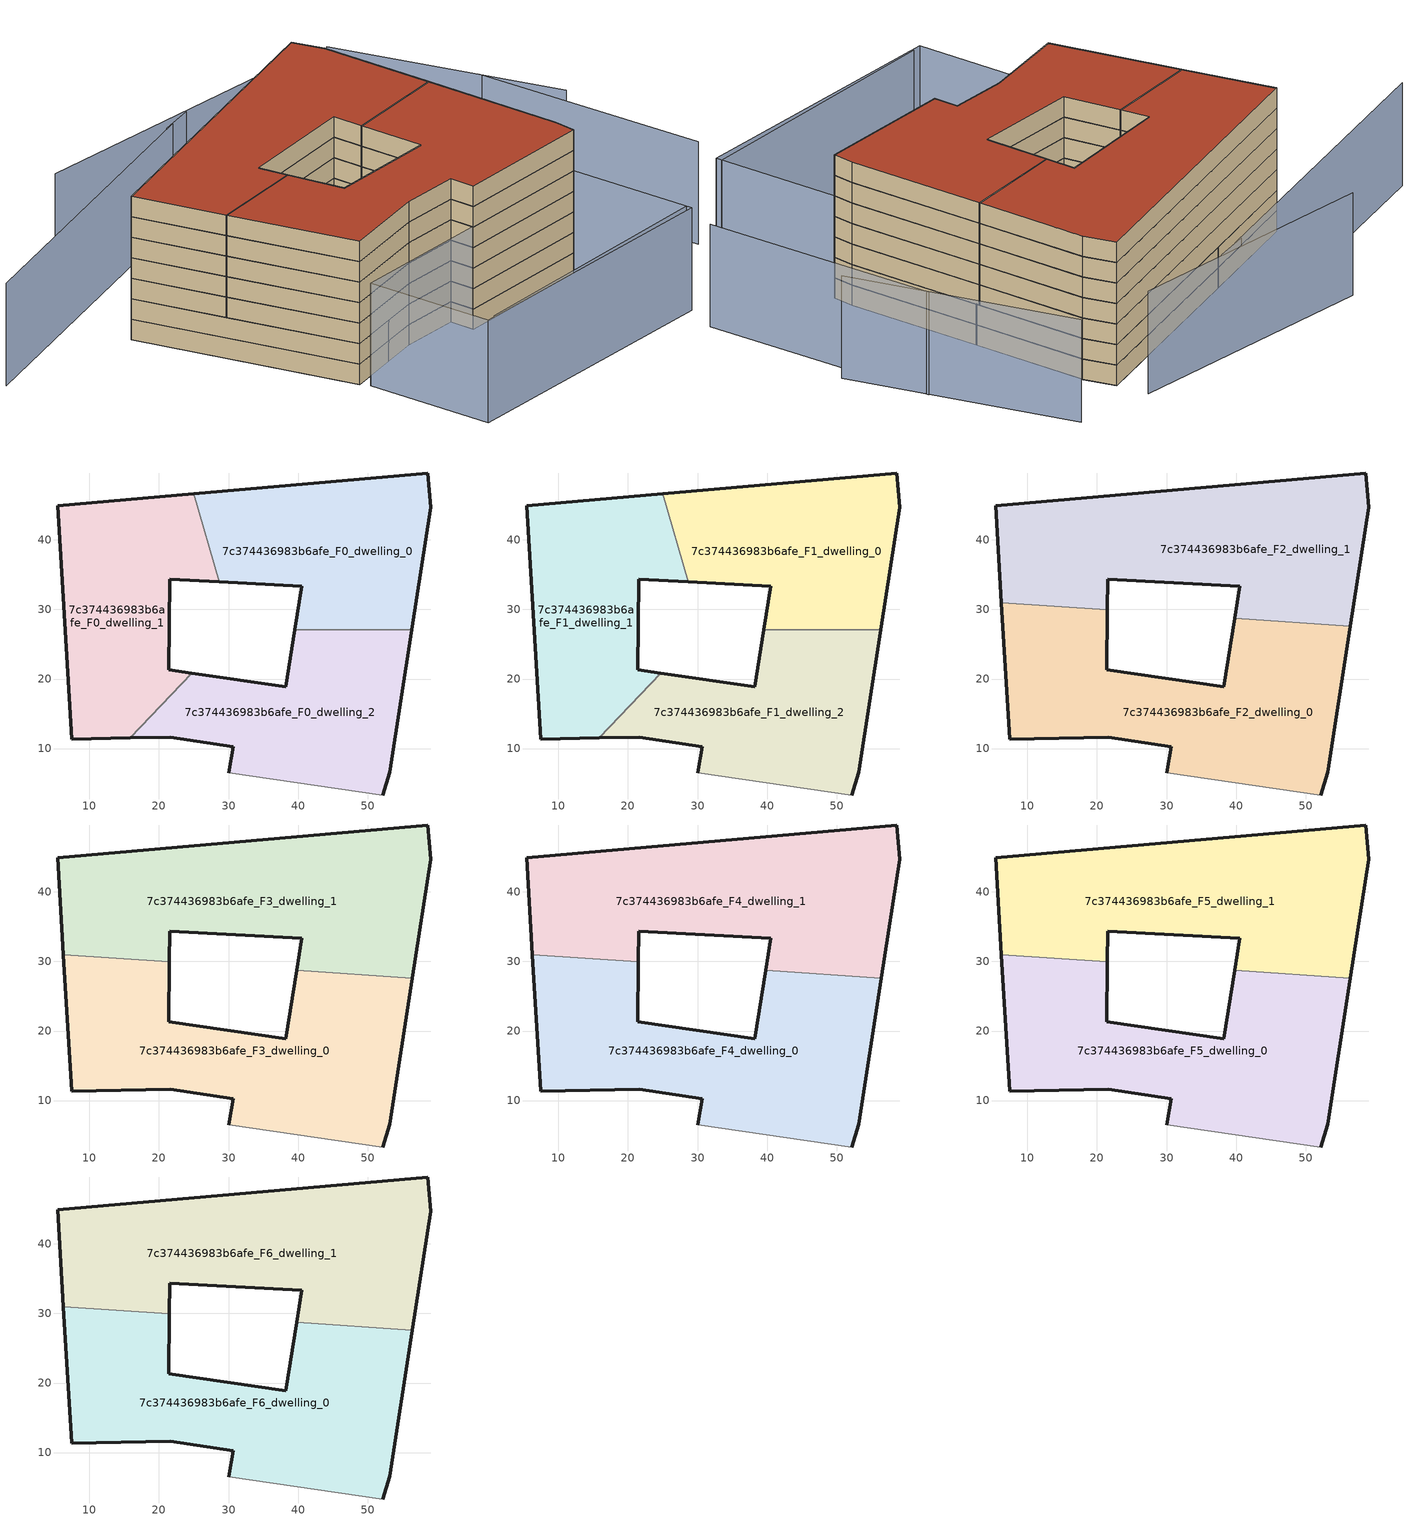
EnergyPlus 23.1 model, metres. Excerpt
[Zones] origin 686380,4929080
7c374436983b6afe_F0_dwelling_0
 floor ground (EU_floor_Construction): 56.32,27.08 59.07,44.71 58.64,49.61 25.01,46.62 28.64,33.96 40.54,33.33 39.52,27.08 z0
 wall outside (EU_wall_Construction): 39.52,27.08 40.54,33.33 28.64,33.96 / 25.01,46.62 58.64,49.61 59.07,44.71 56.32,27.08 z0:3
 wall to 7c374436983b6afe_F0_dwelling_2 (EU_wall_Construction): 56.32,27.08 39.52,27.08 z0:3
 wall to 7c374436983b6afe_F0_dwelling_1 (EU_wall_Construction): 28.64,33.96 25.01,46.62 z0:3
7c374436983b6afe_F0_dwelling_1
 floor ground (EU_floor_Construction): 24.69,20.84 21.41,21.32 21.54,34.33 28.64,33.96 25.01,46.62 5.45,44.88 7.44,11.37 15.87,11.54 z0
 wall outside (EU_wall_Construction): 28.64,33.96 21.54,34.33 21.41,21.32 24.69,20.84 / 15.87,11.54 7.44,11.37 5.45,44.88 25.01,46.62 z0:3
 wall to 7c374436983b6afe_F0_dwelling_2 (EU_wall_Construction): 24.69,20.84 15.87,11.54 z0:3
7c374436983b6afe_F0_dwelling_2
 floor ground (EU_floor_Construction): 52.19,3.33 53.14,6.61 56.32,27.08 39.52,27.08 38.19,18.89 24.69,20.84 15.87,11.54 21.62,11.66 30.65,10.25 30.06,6.5 z0
 wall outside (EU_wall_Construction): 24.69,20.84 38.19,18.89 39.52,27.08 / 56.32,27.08 53.14,6.61 52.19,3.33 / 30.06,6.5 30.65,10.25 21.62,11.66 15.87,11.54 z0:3
 wall adiabatic (EU_wall_Construction): 52.19,3.33 30.06,6.5 z0:3
7c374436983b6afe_F1_dwelling_0
 floor to 7c374436983b6afe_F0_dwelling_0 (EU_floor_Construction): 56.32,27.08 59.07,44.71 58.64,49.61 25.01,46.62 28.64,33.96 40.54,33.33 39.52,27.08 z3
 wall outside (EU_wall_Construction): 39.52,27.08 40.54,33.33 28.64,33.96 / 25.01,46.62 58.64,49.61 59.07,44.71 56.32,27.08 z3:6
 wall to 7c374436983b6afe_F1_dwelling_2 (EU_wall_Construction): 56.32,27.08 39.52,27.08 z3:6
 wall to 7c374436983b6afe_F1_dwelling_1 (EU_wall_Construction): 28.64,33.96 25.01,46.62 z3:6
7c374436983b6afe_F1_dwelling_1
 floor to 7c374436983b6afe_F0_dwelling_1 (EU_floor_Construction): 24.69,20.84 21.41,21.32 21.54,34.33 28.64,33.96 25.01,46.62 5.45,44.88 7.44,11.37 15.87,11.54 z3
 wall outside (EU_wall_Construction): 28.64,33.96 21.54,34.33 21.41,21.32 24.69,20.84 / 15.87,11.54 7.44,11.37 5.45,44.88 25.01,46.62 z3:6
 wall to 7c374436983b6afe_F1_dwelling_2 (EU_wall_Construction): 24.69,20.84 15.87,11.54 z3:6
7c374436983b6afe_F1_dwelling_2
 floor to 7c374436983b6afe_F0_dwelling_2 (EU_floor_Construction): 52.19,3.33 53.14,6.61 56.32,27.08 39.52,27.08 38.19,18.89 24.69,20.84 15.87,11.54 21.62,11.66 30.65,10.25 30.06,6.5 z3
 wall outside (EU_wall_Construction): 24.69,20.84 38.19,18.89 39.52,27.08 / 56.32,27.08 53.14,6.61 52.19,3.33 / 30.06,6.5 30.65,10.25 21.62,11.66 15.87,11.54 z3:6
 wall adiabatic (EU_wall_Construction): 52.19,3.33 30.06,6.5 z3:6
7c374436983b6afe_F2_dwelling_0
 floor to 7c374436983b6afe_F1_dwelling_0 (EU_floor_Construction): 56.32,27.08 56.41,27.61 39.79,28.72 39.52,27.08 z6
 floor to 7c374436983b6afe_F1_dwelling_2 (EU_floor_Construction): 52.19,3.33 53.14,6.61 56.32,27.08 39.52,27.08 38.19,18.89 24.69,20.84 15.87,11.54 21.62,11.66 30.65,10.25 30.06,6.5 z6
 floor to 7c374436983b6afe_F1_dwelling_1 (EU_floor_Construction): 15.87,11.54 24.69,20.84 21.41,21.32 21.49,29.93 6.28,30.95 7.44,11.37 z6
 wall outside (EU_wall_Construction): 21.49,29.93 21.41,21.32 38.19,18.89 39.79,28.72 / 56.41,27.61 53.14,6.61 52.19,3.33 / 30.06,6.5 30.65,10.25 21.62,11.66 7.44,11.37 6.28,30.95 z6:9
 wall adiabatic (EU_wall_Construction): 52.19,3.33 30.06,6.5 z6:9
 wall to 7c374436983b6afe_F2_dwelling_1 (EU_wall_Construction): 6.28,30.95 21.49,29.93 / 39.79,28.72 56.41,27.61 z6:9
7c374436983b6afe_F2_dwelling_1
 floor to 7c374436983b6afe_F1_dwelling_0 (EU_floor_Construction): 56.41,27.61 59.07,44.71 58.64,49.61 25.01,46.62 28.64,33.96 40.54,33.33 39.79,28.72 z6
 floor to 7c374436983b6afe_F1_dwelling_1 (EU_floor_Construction): 28.64,33.96 25.01,46.62 5.45,44.88 6.28,30.95 21.49,29.93 21.54,34.33 z6
 wall outside (EU_wall_Construction): 39.79,28.72 40.54,33.33 21.54,34.33 21.49,29.93 / 6.28,30.95 5.45,44.88 58.64,49.61 59.07,44.71 56.41,27.61 z6:9
7c374436983b6afe_F3_dwelling_0
 floor to 7c374436983b6afe_F2_dwelling_0 (EU_floor_Construction): 52.19,3.33 53.14,6.61 56.41,27.61 39.79,28.72 38.19,18.89 21.41,21.32 21.49,29.93 6.28,30.95 7.44,11.37 21.62,11.66 30.65,10.25 30.06,6.5 z9
 wall outside (EU_wall_Construction): 21.49,29.93 21.41,21.32 38.19,18.89 39.79,28.72 / 56.41,27.61 53.14,6.61 52.19,3.33 / 30.06,6.5 30.65,10.25 21.62,11.66 7.44,11.37 6.28,30.95 z9:12
 wall adiabatic (EU_wall_Construction): 52.19,3.33 30.06,6.5 z9:12
 wall to 7c374436983b6afe_F3_dwelling_1 (EU_wall_Construction): 6.28,30.95 21.49,29.93 / 39.79,28.72 56.41,27.61 z9:12
7c374436983b6afe_F3_dwelling_1
 floor to 7c374436983b6afe_F2_dwelling_1 (EU_floor_Construction): 56.41,27.61 59.07,44.71 58.64,49.61 5.45,44.88 6.28,30.95 21.49,29.93 21.54,34.33 40.54,33.33 39.79,28.72 z9
 wall outside (EU_wall_Construction): 39.79,28.72 40.54,33.33 21.54,34.33 21.49,29.93 / 6.28,30.95 5.45,44.88 58.64,49.61 59.07,44.71 56.41,27.61 z9:12
7c374436983b6afe_F4_dwelling_0
 floor to 7c374436983b6afe_F3_dwelling_0 (EU_floor_Construction): 52.19,3.33 53.14,6.61 56.41,27.61 39.79,28.72 38.19,18.89 21.41,21.32 21.49,29.93 6.28,30.95 7.44,11.37 21.62,11.66 30.65,10.25 30.06,6.5 z12
 wall outside (EU_wall_Construction): 21.49,29.93 21.41,21.32 38.19,18.89 39.79,28.72 / 56.41,27.61 53.14,6.61 52.19,3.33 / 30.06,6.5 30.65,10.25 21.62,11.66 7.44,11.37 6.28,30.95 z12:15
 wall adiabatic (EU_wall_Construction): 52.19,3.33 30.06,6.5 z12:15
 wall to 7c374436983b6afe_F4_dwelling_1 (EU_wall_Construction): 6.28,30.95 21.49,29.93 / 39.79,28.72 56.41,27.61 z12:15
7c374436983b6afe_F4_dwelling_1
 floor to 7c374436983b6afe_F3_dwelling_1 (EU_floor_Construction): 56.41,27.61 59.07,44.71 58.64,49.61 5.45,44.88 6.28,30.95 21.49,29.93 21.54,34.33 40.54,33.33 39.79,28.72 z12
 wall outside (EU_wall_Construction): 39.79,28.72 40.54,33.33 21.54,34.33 21.49,29.93 / 6.28,30.95 5.45,44.88 58.64,49.61 59.07,44.71 56.41,27.61 z12:15
7c374436983b6afe_F5_dwelling_0
 floor to 7c374436983b6afe_F4_dwelling_0 (EU_floor_Construction): 52.19,3.33 53.14,6.61 56.41,27.61 39.79,28.72 38.19,18.89 21.41,21.32 21.49,29.93 6.28,30.95 7.44,11.37 21.62,11.66 30.65,10.25 30.06,6.5 z15
 wall outside (EU_wall_Construction): 21.49,29.93 21.41,21.32 38.19,18.89 39.79,28.72 / 56.41,27.61 53.14,6.61 52.19,3.33 / 30.06,6.5 30.65,10.25 21.62,11.66 7.44,11.37 6.28,30.95 z15:18
 wall adiabatic (EU_wall_Construction): 52.19,3.33 30.06,6.5 z15:18
 wall to 7c374436983b6afe_F5_dwelling_1 (EU_wall_Construction): 6.28,30.95 21.49,29.93 / 39.79,28.72 56.41,27.61 z15:18
7c374436983b6afe_F5_dwelling_1
 floor to 7c374436983b6afe_F4_dwelling_1 (EU_floor_Construction): 56.41,27.61 59.07,44.71 58.64,49.61 5.45,44.88 6.28,30.95 21.49,29.93 21.54,34.33 40.54,33.33 39.79,28.72 z15
 wall outside (EU_wall_Construction): 39.79,28.72 40.54,33.33 21.54,34.33 21.49,29.93 / 6.28,30.95 5.45,44.88 58.64,49.61 59.07,44.71 56.41,27.61 z15:18
7c374436983b6afe_F6_dwelling_0
 floor to 7c374436983b6afe_F5_dwelling_0 (EU_floor_Construction): 52.19,3.33 53.14,6.61 56.41,27.61 39.79,28.72 38.19,18.89 21.41,21.32 21.49,29.93 6.28,30.95 7.44,11.37 21.62,11.66 30.65,10.25 30.06,6.5 z18
 wall outside (EU_wall_Construction): 21.49,29.93 21.41,21.32 38.19,18.89 39.79,28.72 / 56.41,27.61 53.14,6.61 52.19,3.33 / 30.06,6.5 30.65,10.25 21.62,11.66 7.44,11.37 6.28,30.95 z18:21
 wall adiabatic (EU_wall_Construction): 52.19,3.33 30.06,6.5 z18:21
 wall to 7c374436983b6afe_F6_dwelling_1 (EU_wall_Construction): 6.28,30.95 21.49,29.93 / 39.79,28.72 56.41,27.61 z18:21
 roof outside (EU_roof_Construction): 56.41,27.61 53.14,6.61 52.19,3.33 30.06,6.5 30.65,10.25 21.62,11.66 7.44,11.37 6.28,30.95 21.49,29.93 21.41,21.32 38.19,18.89 39.79,28.72 z21
7c374436983b6afe_F6_dwelling_1
 floor to 7c374436983b6afe_F5_dwelling_1 (EU_floor_Construction): 56.41,27.61 59.07,44.71 58.64,49.61 5.45,44.88 6.28,30.95 21.49,29.93 21.54,34.33 40.54,33.33 39.79,28.72 z18
 wall outside (EU_wall_Construction): 39.79,28.72 40.54,33.33 21.54,34.33 21.49,29.93 / 6.28,30.95 5.45,44.88 58.64,49.61 59.07,44.71 56.41,27.61 z18:21
 roof outside (EU_roof_Construction): 58.64,49.61 59.07,44.71 56.41,27.61 39.79,28.72 40.54,33.33 21.54,34.33 21.49,29.93 6.28,30.95 5.45,44.88 z21
shading: 6.63,-9.41 49.4,-15.18 / 68.08,-6.78 73.03,28.97 / 74.06,16.39 71,50.94 / 44.05,57.52 38.22,57.32 / 58.87,54.5 18.37,63.34 / 39.84,57.26 -15.3,52.5 / 52.19,3.33 49.28,-16.05 / 49.28,-16.05 5.03,-9.41 / 5.03,-9.41 7.94,9.97 / 7.94,9.97 52.19,3.33 z0:15
[Building]
EU S2 Campaign: North Axis=0; Terrain=City; Solar Distribution=FullExterior
[Site:Location]
Bologna: Latitude=44.5; Longitude=11.25; Time Zone=1; Elevation=37
[SizingPeriod:WeatherFileDays]
AnnualSizingPeriod: Begin Month=1; Begin Day of Month=1; End Month=12; End Day of Month=31; Day of Week for Start Day=Monday; Use Weather File Daylight Saving Period=No; Use Weather File Rain and Snow Indicators=No
[MATERIAL]
EU_InternalMass_Material: Roughness=MediumRough; Thickness=0.1; Conductivity=1; Density=1800; Specific Heat=900; Thermal Absorptance=0.9; Solar Absorptance=0.7; Visible Absorptance=0.7
[MATERIAL:NOMASS] Roughness=MediumRough; Thermal Absorptance=0.9; Solar Absorptance=0.7; Visible Absorptance=0.7
Name | Thermal Resistance
EU_wall_NoMass | 0.905828
EU_roof_NoMass | 0.37593
EU_floor_NoMass | 0.67114
[CONSTRUCTION]
EU_wall_Construction: EU_wall_NoMass
EU_roof_Construction: EU_roof_NoMass
EU_floor_Construction: EU_floor_NoMass
EU_InternalMass_Construction: EU_InternalMass_Material
[ZONE] Type=1; Multiplier=1; Ceiling Height=autocalculate; Floor Area=autocalculate; Part of Total Floor Area=Yes
Name | Volume
7c374436983b6afe_F0_dwelling_0; 7c374436983b6afe_F1_dwelling_0 | 1706.59
7c374436983b6afe_F2_dwelling_0 | 2559.87
7c374436983b6afe_F3_dwelling_0; 7c374436983b6afe_F4_dwelling_0; 7c374436983b6afe_F5_dwelling_0; 7c374436983b6afe_F6_dwelling_0 | 2559.89
7c374436983b6afe_F0_dwelling_1; 7c374436983b6afe_F1_dwelling_1; 7c374436983b6afe_F0_dwelling_2; 7c374436983b6afe_F1_dwelling_2 | 1706.57
7c374436983b6afe_F2_dwelling_1 | 2559.83
7c374436983b6afe_F3_dwelling_1; 7c374436983b6afe_F4_dwelling_1; 7c374436983b6afe_F5_dwelling_1; 7c374436983b6afe_F6_dwelling_1 | 2559.86
[INTERNALMASS] Construction=EU_InternalMass_Construction
Name | Zone or ZoneList | Surface Area
7c374436983b6afe_F0_dwelling_0_EU_InternalMass | 7c374436983b6afe_F0_dwelling_0 | 568.865
7c374436983b6afe_F0_dwelling_1_EU_InternalMass | 7c374436983b6afe_F0_dwelling_1 | 568.856
7c374436983b6afe_F0_dwelling_2_EU_InternalMass | 7c374436983b6afe_F0_dwelling_2 | 568.856
7c374436983b6afe_F1_dwelling_0_EU_InternalMass | 7c374436983b6afe_F1_dwelling_0 | 568.865
7c374436983b6afe_F1_dwelling_1_EU_InternalMass | 7c374436983b6afe_F1_dwelling_1 | 568.856
7c374436983b6afe_F1_dwelling_2_EU_InternalMass | 7c374436983b6afe_F1_dwelling_2 | 568.856
7c374436983b6afe_F2_dwelling_0_EU_InternalMass | 7c374436983b6afe_F2_dwelling_0 | 853.295
7c374436983b6afe_F2_dwelling_1_EU_InternalMass | 7c374436983b6afe_F2_dwelling_1 | 853.287
7c374436983b6afe_F3_dwelling_0_EU_InternalMass | 7c374436983b6afe_F3_dwelling_0 | 853.295
7c374436983b6afe_F3_dwelling_1_EU_InternalMass | 7c374436983b6afe_F3_dwelling_1 | 853.287
7c374436983b6afe_F4_dwelling_0_EU_InternalMass | 7c374436983b6afe_F4_dwelling_0 | 853.295
7c374436983b6afe_F4_dwelling_1_EU_InternalMass | 7c374436983b6afe_F4_dwelling_1 | 853.287
7c374436983b6afe_F5_dwelling_0_EU_InternalMass | 7c374436983b6afe_F5_dwelling_0 | 853.295
7c374436983b6afe_F5_dwelling_1_EU_InternalMass | 7c374436983b6afe_F5_dwelling_1 | 853.287
7c374436983b6afe_F6_dwelling_0_EU_InternalMass | 7c374436983b6afe_F6_dwelling_0 | 853.295
7c374436983b6afe_F6_dwelling_1_EU_InternalMass | 7c374436983b6afe_F6_dwelling_1 | 853.287
[OTHEREQUIPMENT] Fuel Type=Electricity; Design Level Calculation Method=Watts/Area; Power per Zone Floor Area=1; Fraction Latent=0; Fraction Radiant=0; Fraction Lost=0; Carbon Dioxide Generation Rate=0; EndUse Subcategory=EU_Step8_InternalGains
Name | Zone or ZoneList or Space or SpaceList | Schedule
EU_Step8_InternalGain_7c374436983b6afe_F0_dwelling_0_f000 | 7c374436983b6afe_F0_dwelling_0 | EU_Step8_GainSchedule_7c374436983b6afe_F0_dwelling_0_f000
EU_Step8_InternalGain_7c374436983b6afe_F0_dwelling_1_f000 | 7c374436983b6afe_F0_dwelling_1 | EU_Step8_GainSchedule_7c374436983b6afe_F0_dwelling_1_f000
EU_Step8_InternalGain_7c374436983b6afe_F0_dwelling_2_f000 | 7c374436983b6afe_F0_dwelling_2 | EU_Step8_GainSchedule_7c374436983b6afe_F0_dwelling_2_f000
EU_Step8_InternalGain_7c374436983b6afe_F1_dwelling_0_f000 | 7c374436983b6afe_F1_dwelling_0 | EU_Step8_GainSchedule_7c374436983b6afe_F1_dwelling_0_f000
EU_Step8_InternalGain_7c374436983b6afe_F1_dwelling_1_f000 | 7c374436983b6afe_F1_dwelling_1 | EU_Step8_GainSchedule_7c374436983b6afe_F1_dwelling_1_f000
EU_Step8_InternalGain_7c374436983b6afe_F1_dwelling_2_f000 | 7c374436983b6afe_F1_dwelling_2 | EU_Step8_GainSchedule_7c374436983b6afe_F1_dwelling_2_f000
EU_Step8_InternalGain_7c374436983b6afe_F2_dwelling_0_f000 | 7c374436983b6afe_F2_dwelling_0 | EU_Step8_GainSchedule_7c374436983b6afe_F2_dwelling_0_f000
EU_Step8_InternalGain_7c374436983b6afe_F2_dwelling_1_f000 | 7c374436983b6afe_F2_dwelling_1 | EU_Step8_GainSchedule_7c374436983b6afe_F2_dwelling_1_f000
EU_Step8_InternalGain_7c374436983b6afe_F3_dwelling_0_f000 | 7c374436983b6afe_F3_dwelling_0 | EU_Step8_GainSchedule_7c374436983b6afe_F3_dwelling_0_f000
EU_Step8_InternalGain_7c374436983b6afe_F3_dwelling_1_f000 | 7c374436983b6afe_F3_dwelling_1 | EU_Step8_GainSchedule_7c374436983b6afe_F3_dwelling_1_f000
EU_Step8_InternalGain_7c374436983b6afe_F4_dwelling_0_f000 | 7c374436983b6afe_F4_dwelling_0 | EU_Step8_GainSchedule_7c374436983b6afe_F4_dwelling_0_f000
EU_Step8_InternalGain_7c374436983b6afe_F4_dwelling_1_f000 | 7c374436983b6afe_F4_dwelling_1 | EU_Step8_GainSchedule_7c374436983b6afe_F4_dwelling_1_f000
EU_Step8_InternalGain_7c374436983b6afe_F5_dwelling_0_f000 | 7c374436983b6afe_F5_dwelling_0 | EU_Step8_GainSchedule_7c374436983b6afe_F5_dwelling_0_f000
EU_Step8_InternalGain_7c374436983b6afe_F5_dwelling_1_f000 | 7c374436983b6afe_F5_dwelling_1 | EU_Step8_GainSchedule_7c374436983b6afe_F5_dwelling_1_f000
EU_Step8_InternalGain_7c374436983b6afe_F6_dwelling_0_f000 | 7c374436983b6afe_F6_dwelling_0 | EU_Step8_GainSchedule_7c374436983b6afe_F6_dwelling_0_f000
EU_Step8_InternalGain_7c374436983b6afe_F6_dwelling_1_f000 | 7c374436983b6afe_F6_dwelling_1 | EU_Step8_GainSchedule_7c374436983b6afe_F6_dwelling_1_f000
[ZONEVENTILATION:DESIGNFLOWRATE] Schedule=EU_AlwaysOn; Design Flow Rate Calculation Method=AirChanges/Hour; Air Changes per Hour=0.73129; Ventilation Type=Natural; Fan Pressure Rise=0; Fan Total Efficiency=1; Constant Term Coefficient=1; Temperature Term Coefficient=0; Velocity Term Coefficient=0; Velocity Squared Term Coefficient=0; Minimum Indoor Temperature=-100; Maximum Indoor Temperature=100; Delta Temperature=-100; Minimum Outdoor Temperature=-100; Maximum Outdoor Temperature=100; Maximum Wind Speed=40
Name | Zone or ZoneList or Space or SpaceList
EU_ConstantAir_7c374436983b6afe_F0_dwelling_0 | 7c374436983b6afe_F0_dwelling_0
EU_ConstantAir_7c374436983b6afe_F0_dwelling_1 | 7c374436983b6afe_F0_dwelling_1
EU_ConstantAir_7c374436983b6afe_F0_dwelling_2 | 7c374436983b6afe_F0_dwelling_2
EU_ConstantAir_7c374436983b6afe_F1_dwelling_0 | 7c374436983b6afe_F1_dwelling_0
EU_ConstantAir_7c374436983b6afe_F1_dwelling_1 | 7c374436983b6afe_F1_dwelling_1
EU_ConstantAir_7c374436983b6afe_F1_dwelling_2 | 7c374436983b6afe_F1_dwelling_2
EU_ConstantAir_7c374436983b6afe_F2_dwelling_0 | 7c374436983b6afe_F2_dwelling_0
EU_ConstantAir_7c374436983b6afe_F2_dwelling_1 | 7c374436983b6afe_F2_dwelling_1
EU_ConstantAir_7c374436983b6afe_F3_dwelling_0 | 7c374436983b6afe_F3_dwelling_0
EU_ConstantAir_7c374436983b6afe_F3_dwelling_1 | 7c374436983b6afe_F3_dwelling_1
EU_ConstantAir_7c374436983b6afe_F4_dwelling_0 | 7c374436983b6afe_F4_dwelling_0
EU_ConstantAir_7c374436983b6afe_F4_dwelling_1 | 7c374436983b6afe_F4_dwelling_1
EU_ConstantAir_7c374436983b6afe_F5_dwelling_0 | 7c374436983b6afe_F5_dwelling_0
EU_ConstantAir_7c374436983b6afe_F5_dwelling_1 | 7c374436983b6afe_F5_dwelling_1
EU_ConstantAir_7c374436983b6afe_F6_dwelling_0 | 7c374436983b6afe_F6_dwelling_0
EU_ConstantAir_7c374436983b6afe_F6_dwelling_1 | 7c374436983b6afe_F6_dwelling_1
[HVACTEMPLATE:THERMOSTAT] Constant Heating Setpoint=20; Constant Cooling Setpoint=50
EU_HeatOnly_7c374436983b6afe_F0_dwelling_0; EU_HeatOnly_7c374436983b6afe_F0_dwelling_1; EU_HeatOnly_7c374436983b6afe_F0_dwelling_2; EU_HeatOnly_7c374436983b6afe_F1_dwelling_0; EU_HeatOnly_7c374436983b6afe_F1_dwelling_1; EU_HeatOnly_7c374436983b6afe_F1_dwelling_2; EU_HeatOnly_7c374436983b6afe_F2_dwelling_0; EU_HeatOnly_7c374436983b6afe_F2_dwelling_1; EU_HeatOnly_7c374436983b6afe_F3_dwelling_0; EU_HeatOnly_7c374436983b6afe_F3_dwelling_1; EU_HeatOnly_7c374436983b6afe_F4_dwelling_0; EU_HeatOnly_7c374436983b6afe_F4_dwelling_1; EU_HeatOnly_7c374436983b6afe_F5_dwelling_0; EU_HeatOnly_7c374436983b6afe_F5_dwelling_1; EU_HeatOnly_7c374436983b6afe_F6_dwelling_0; EU_HeatOnly_7c374436983b6afe_F6_dwelling_1
[HVACTEMPLATE:ZONE:IDEALLOADSAIRSYSTEM] System Availability Schedule=EU_AlwaysOn; Maximum Heating Supply Air Temperature=50; Minimum Cooling Supply Air Temperature=13; Maximum Heating Supply Air Humidity Ratio=0.0156; Minimum Cooling Supply Air Humidity Ratio=0.0077; Heating Limit=NoLimit; Cooling Limit=NoLimit; Heating Availability Schedule=EU_AlwaysOn; Cooling Availability Schedule=EU_CoolingOff; Dehumidification Control Type=ConstantSensibleHeatRatio; Cooling Sensible Heat Ratio=0.7; Dehumidification Setpoint=60; Humidification Control Type=None; Humidification Setpoint=30; Outdoor Air Method=None; Outdoor Air Flow Rate per Person=0.00944; Outdoor Air Flow Rate per Zone Floor Area=0; Outdoor Air Flow Rate per Zone=0; Demand Controlled Ventilation Type=None; Outdoor Air Economizer Type=NoEconomizer; Heat Recovery Type=None; Sensible Heat Recovery Effectiveness=0.7; Latent Heat Recovery Effectiveness=0.65
Name | Template Thermostat
7c374436983b6afe_F0_dwelling_0 | EU_HeatOnly_7c374436983b6afe_F0_dwelling_0
7c374436983b6afe_F0_dwelling_1 | EU_HeatOnly_7c374436983b6afe_F0_dwelling_1
7c374436983b6afe_F0_dwelling_2 | EU_HeatOnly_7c374436983b6afe_F0_dwelling_2
7c374436983b6afe_F1_dwelling_0 | EU_HeatOnly_7c374436983b6afe_F1_dwelling_0
7c374436983b6afe_F1_dwelling_1 | EU_HeatOnly_7c374436983b6afe_F1_dwelling_1
7c374436983b6afe_F1_dwelling_2 | EU_HeatOnly_7c374436983b6afe_F1_dwelling_2
7c374436983b6afe_F2_dwelling_0 | EU_HeatOnly_7c374436983b6afe_F2_dwelling_0
7c374436983b6afe_F2_dwelling_1 | EU_HeatOnly_7c374436983b6afe_F2_dwelling_1
7c374436983b6afe_F3_dwelling_0 | EU_HeatOnly_7c374436983b6afe_F3_dwelling_0
7c374436983b6afe_F3_dwelling_1 | EU_HeatOnly_7c374436983b6afe_F3_dwelling_1
7c374436983b6afe_F4_dwelling_0 | EU_HeatOnly_7c374436983b6afe_F4_dwelling_0
7c374436983b6afe_F4_dwelling_1 | EU_HeatOnly_7c374436983b6afe_F4_dwelling_1
7c374436983b6afe_F5_dwelling_0 | EU_HeatOnly_7c374436983b6afe_F5_dwelling_0
7c374436983b6afe_F5_dwelling_1 | EU_HeatOnly_7c374436983b6afe_F5_dwelling_1
7c374436983b6afe_F6_dwelling_0 | EU_HeatOnly_7c374436983b6afe_F6_dwelling_0
7c374436983b6afe_F6_dwelling_1 | EU_HeatOnly_7c374436983b6afe_F6_dwelling_1
[SIZING:ZONE] Zone Cooling Design Supply Air Temperature Input Method=SupplyAirTemperature; Zone Cooling Design Supply Air Temperature=13; Zone Heating Design Supply Air Temperature Input Method=SupplyAirTemperature; Zone Heating Design Supply Air Temperature=50; Zone Cooling Design Supply Air Humidity Ratio=0.008; Zone Heating Design Supply Air Humidity Ratio=0.008; Cooling Design Air Flow Method=DesignDay; Cooling Design Air Flow Rate=0; Cooling Minimum Air Flow per Zone Floor Area=0.000762; Cooling Minimum Air Flow=0; Cooling Minimum Air Flow Fraction=0.2; Heating Design Air Flow Method=DesignDay; Heating Design Air Flow Rate=0; Heating Maximum Air Flow per Zone Floor Area=0.002032; Heating Maximum Air Flow=0.141576; Heating Maximum Air Flow Fraction=0.3; Account for Dedicated Outdoor Air System=No; Dedicated Outdoor Air System Control Strategy=NeutralSupplyAir; Dedicated Outdoor Air Low Setpoint Temperature for Design=autosize; Dedicated Outdoor Air High Setpoint Temperature for Design=autosize; Zone Load Sizing Method=Sensible Load Only No Latent Load; Zone Latent Cooling Design Supply Air Humidity Ratio Input Method=HumidityRatioDifference; Zone Cooling Design Supply Air Humidity Ratio Difference=0.005; Zone Latent Heating Design Supply Air Humidity Ratio Input Method=HumidityRatioDifference; Zone Humidification Design Supply Air Humidity Ratio Difference=0.005
7c374436983b6afe_F0_dwelling_0; 7c374436983b6afe_F0_dwelling_1; 7c374436983b6afe_F0_dwelling_2; 7c374436983b6afe_F1_dwelling_0; 7c374436983b6afe_F1_dwelling_1; 7c374436983b6afe_F1_dwelling_2; 7c374436983b6afe_F2_dwelling_0; 7c374436983b6afe_F2_dwelling_1; 7c374436983b6afe_F3_dwelling_0; 7c374436983b6afe_F3_dwelling_1; 7c374436983b6afe_F4_dwelling_0; 7c374436983b6afe_F4_dwelling_1; 7c374436983b6afe_F5_dwelling_0; 7c374436983b6afe_F5_dwelling_1; 7c374436983b6afe_F6_dwelling_0; 7c374436983b6afe_F6_dwelling_1
[SCHEDULE:CONSTANT]
Name | Hourly Value
EU_AlwaysOn | 1
EU_CoolingOff | 0
[SCHEDULE:FILE] Column Number=1; Rows to Skip at Top=0; Number of Hours of Data=8760; Column Separator=Comma; Interpolate to Timestep=No; Minutes per Item=60; Adjust Schedule for Daylight Savings=Yes
Name | File
EU_Step8_GainSchedule_7c374436983b6afe_F0_dwelling_0_f000 | ../../schedules/7c374436983b6afe/7c374436983b6afe_F0_dwelling_0_f000_gain.csv
EU_Step8_GainSchedule_7c374436983b6afe_F0_dwelling_1_f000 | ../../schedules/7c374436983b6afe/7c374436983b6afe_F0_dwelling_1_f000_gain.csv
EU_Step8_GainSchedule_7c374436983b6afe_F0_dwelling_2_f000 | ../../schedules/7c374436983b6afe/7c374436983b6afe_F0_dwelling_2_f000_gain.csv
EU_Step8_GainSchedule_7c374436983b6afe_F1_dwelling_0_f000 | ../../schedules/7c374436983b6afe/7c374436983b6afe_F1_dwelling_0_f000_gain.csv
EU_Step8_GainSchedule_7c374436983b6afe_F1_dwelling_1_f000 | ../../schedules/7c374436983b6afe/7c374436983b6afe_F1_dwelling_1_f000_gain.csv
EU_Step8_GainSchedule_7c374436983b6afe_F1_dwelling_2_f000 | ../../schedules/7c374436983b6afe/7c374436983b6afe_F1_dwelling_2_f000_gain.csv
EU_Step8_GainSchedule_7c374436983b6afe_F2_dwelling_0_f000 | ../../schedules/7c374436983b6afe/7c374436983b6afe_F2_dwelling_0_f000_gain.csv
EU_Step8_GainSchedule_7c374436983b6afe_F2_dwelling_1_f000 | ../../schedules/7c374436983b6afe/7c374436983b6afe_F2_dwelling_1_f000_gain.csv
EU_Step8_GainSchedule_7c374436983b6afe_F3_dwelling_0_f000 | ../../schedules/7c374436983b6afe/7c374436983b6afe_F3_dwelling_0_f000_gain.csv
EU_Step8_GainSchedule_7c374436983b6afe_F3_dwelling_1_f000 | ../../schedules/7c374436983b6afe/7c374436983b6afe_F3_dwelling_1_f000_gain.csv
EU_Step8_GainSchedule_7c374436983b6afe_F4_dwelling_0_f000 | ../../schedules/7c374436983b6afe/7c374436983b6afe_F4_dwelling_0_f000_gain.csv
EU_Step8_GainSchedule_7c374436983b6afe_F4_dwelling_1_f000 | ../../schedules/7c374436983b6afe/7c374436983b6afe_F4_dwelling_1_f000_gain.csv
EU_Step8_GainSchedule_7c374436983b6afe_F5_dwelling_0_f000 | ../../schedules/7c374436983b6afe/7c374436983b6afe_F5_dwelling_0_f000_gain.csv
EU_Step8_GainSchedule_7c374436983b6afe_F5_dwelling_1_f000 | ../../schedules/7c374436983b6afe/7c374436983b6afe_F5_dwelling_1_f000_gain.csv
EU_Step8_GainSchedule_7c374436983b6afe_F6_dwelling_0_f000 | ../../schedules/7c374436983b6afe/7c374436983b6afe_F6_dwelling_0_f000_gain.csv
EU_Step8_GainSchedule_7c374436983b6afe_F6_dwelling_1_f000 | ../../schedules/7c374436983b6afe/7c374436983b6afe_F6_dwelling_1_f000_gain.csv
